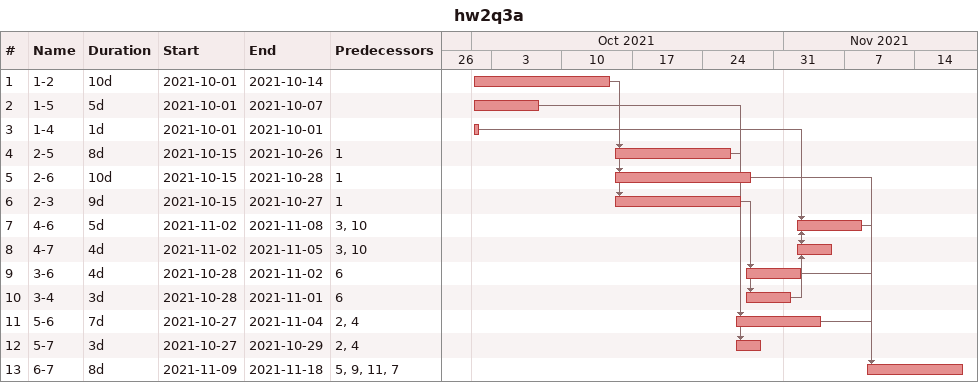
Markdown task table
hw2q3a

| ID | Task | Duration | Start | Finish | Predecessors |
|---|---|---|---|---|---|
| 1 | 1-2 | 10d | 2021-10-01 | 2021-10-14 |  |
| 2 | 1-5 | 5d | 2021-10-01 | 2021-10-07 |  |
| 3 | 1-4 | 1d | 2021-10-01 | 2021-10-01 |  |
| 4 | 2-5 | 8d | 2021-10-15 | 2021-10-26 | 1 |
| 5 | 2-6 | 10d | 2021-10-15 | 2021-10-28 | 1 |
| 6 | 2-3 | 9d | 2021-10-15 | 2021-10-27 | 1 |
| 7 | 4-6 | 5d | 2021-11-02 | 2021-11-08 | 3, 10 |
| 8 | 4-7 | 4d | 2021-11-02 | 2021-11-05 | 3, 10 |
| 9 | 3-6 | 4d | 2021-10-28 | 2021-11-02 | 6 |
| 10 | 3-4 | 3d | 2021-10-28 | 2021-11-01 | 6 |
| 11 | 5-6 | 7d | 2021-10-27 | 2021-11-04 | 2, 4 |
| 12 | 5-7 | 3d | 2021-10-27 | 2021-10-29 | 2, 4 |
| 13 | 6-7 | 8d | 2021-11-09 | 2021-11-18 | 5, 9, 11, 7 |
